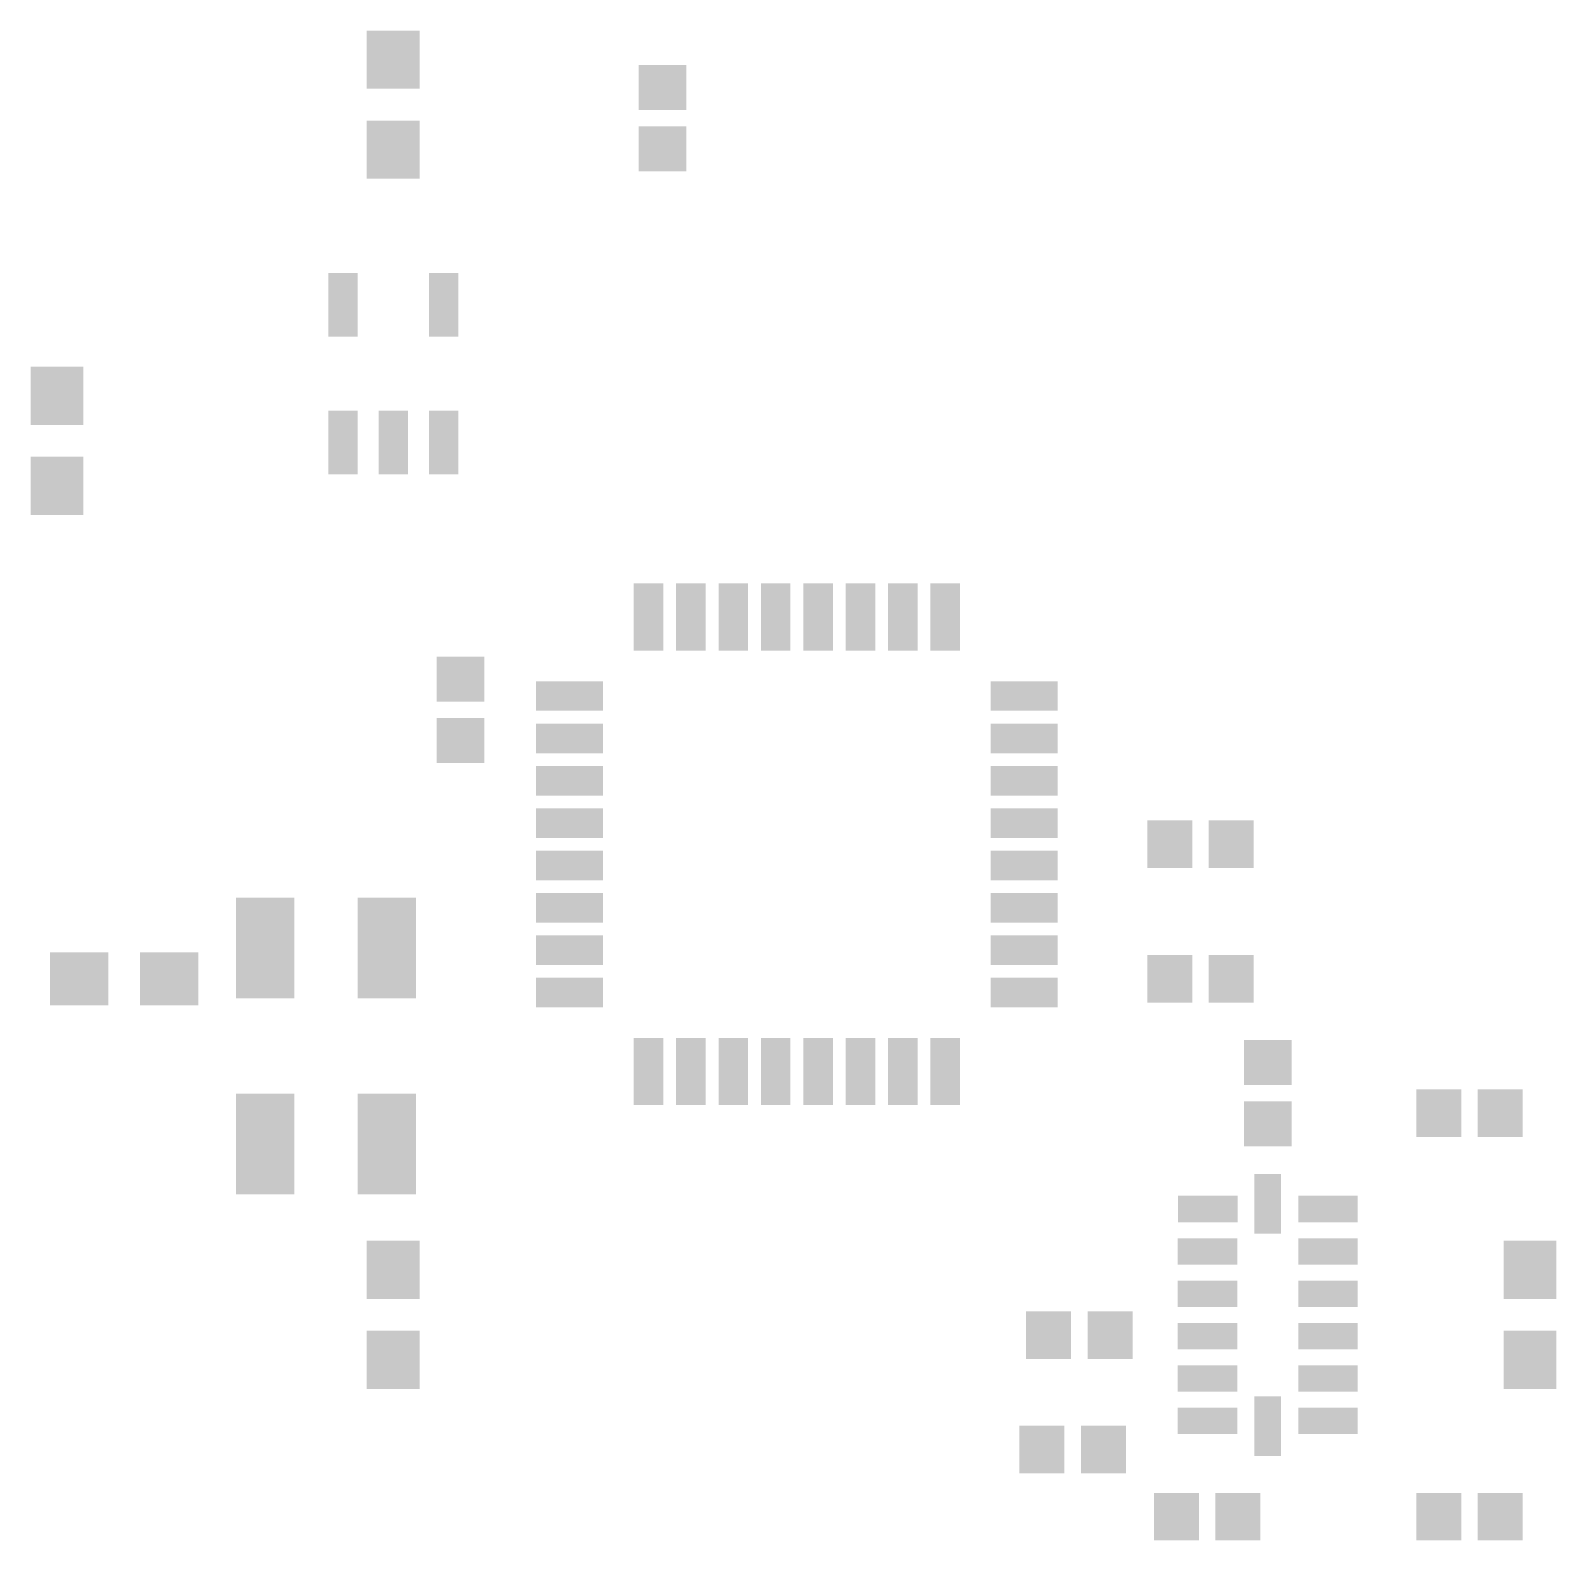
# Model space of a CAD drawing. Extents: x 2 to 30.9, y 2.1 to 30.6.
import ezdxf

# ---------------------------------------------------------------- set-up
doc = ezdxf.new("R2010")
doc.units = 0
doc.layers.add('31', color=253, linetype='CONTINUOUS')

# ---------------------------------------------------------------- blocks, each defined once
blk = doc.blocks.new('RECT')
blk.add_solid([(-0.5, -0.5), (0.5, -0.5), (-0.5, 0.5), (0.5, 0.5)])

msp = doc.modelspace()

# ---------------------------------------------------------------- block references
at = {"layer": '31', "xscale": 1.1}
for p, rotation in [((8.89, 30.06), 270), ((8.89, 28.36), 270), ((2.54, 23.71), 90), ((2.54, 22.01), 90), ((8.89, 7.2), 90), ((30.353, 7.2), 90), ((8.89, 5.5), 90), ((30.353, 5.5), 90)]:
    msp.add_blockref('RECT', p, dxfattribs=dict(at, rotation=rotation))
at = {"layer": '31'}
for p, xscale, yscale, rotation in [((13.97, 29.536), 0.85, 0.9, 90), ((13.97, 28.376), 0.85, 0.9, 90), ((10.16, 18.36), 0.85, 0.9, 90), ((10.16, 17.2), 0.85, 0.9, 90), ((6.47, 13.28), 1.9, 1.1, 90), ((8.77, 13.28), 1.9, 1.1, 90), ((25.4, 11.121), 0.85, 0.9, 90), ((6.47, 9.58), 1.9, 1.1, 90), ((8.77, 9.58), 1.9, 1.1, 90), ((25.4, 9.961), 0.85, 0.9, 90), ((25.4, 8.45), 0.5, 1.1238, 180), ((24.2695, 8.35), 0.5, 1.1238, 90), ((26.5381, 8.35), 0.5, 1.1238, 90), ((24.2619, 7.55), 0.5, 1.1238, 90), ((26.5381, 7.55), 0.5, 1.1238, 90), ((24.2619, 6.75), 0.5, 1.1238, 270), ((26.5381, 6.75), 0.5, 1.1238, 90), ((21.264, 5.969), 0.85, 0.9, 180), ((22.424, 5.969), 0.85, 0.9, 180), ((24.2619, 5.95), 0.5, 1.1238, 270), ((26.5381, 5.95), 0.5, 1.1238, 90), ((24.2619, 5.15), 0.5, 1.1238, 270), ((26.5381, 5.15), 0.5, 1.1238, 90), ((24.2619, 4.35), 0.5, 1.1238, 270), ((26.5381, 4.35), 0.5, 1.1238, 270), ((21.137, 3.81), 0.85, 0.9, 180), ((22.297, 3.81), 0.85, 0.9, 180), ((23.677, 2.54), 0.85, 0.9, 180), ((24.837, 2.54), 0.85, 0.9, 180)]:
    msp.add_blockref('RECT', p, dxfattribs=dict(at, xscale=xscale, yscale=yscale, rotation=rotation))
for p, xscale, yscale in [((7.94, 25.4301), 0.55, 1.2), ((9.84, 25.4301), 0.55, 1.2), ((7.94, 22.8299), 0.55, 1.2), ((8.89, 22.8299), 0.55, 1.2), ((9.84, 22.8299), 0.55, 1.2), ((13.71, 19.5326), 0.5588, 1.27), ((14.51, 19.5326), 0.5588, 1.27), ((15.31, 19.5326), 0.5588, 1.27), ((16.11, 19.5326), 0.5588, 1.27), ((16.91, 19.5326), 0.5588, 1.27), ((17.71, 19.5326), 0.5588, 1.27), ((18.51, 19.5326), 0.5588, 1.27), ((19.31, 19.5326), 0.5588, 1.27), ((12.2174, 18.04), 1.27, 0.5588), ((20.8026, 18.04), 1.27, 0.5588), ((12.2174, 17.24), 1.27, 0.5588), ((20.8026, 17.24), 1.27, 0.5588), ((12.2174, 16.44), 1.27, 0.5588), ((20.8026, 16.44), 1.27, 0.5588), ((12.2174, 15.64), 1.27, 0.5588), ((20.8026, 15.64), 1.27, 0.5588), ((23.55, 15.24), 0.85, 0.9), ((24.71, 15.24), 0.85, 0.9), ((12.2174, 14.84), 1.27, 0.5588), ((20.8026, 14.84), 1.27, 0.5588), ((12.2174, 14.04), 1.27, 0.5588), ((20.8026, 14.04), 1.27, 0.5588), ((12.2174, 13.24), 1.27, 0.5588), ((20.8026, 13.24), 1.27, 0.5588), ((23.55, 12.7), 0.85, 0.9), ((24.71, 12.7), 0.85, 0.9), ((12.2174, 12.44), 1.27, 0.5588), ((20.8026, 12.44), 1.27, 0.5588), ((13.71, 10.9474), 0.5588, 1.27), ((14.51, 10.9474), 0.5588, 1.27), ((15.31, 10.9474), 0.5588, 1.27), ((16.11, 10.9474), 0.5588, 1.27), ((16.91, 10.9474), 0.5588, 1.27), ((17.71, 10.9474), 0.5588, 1.27), ((18.51, 10.9474), 0.5588, 1.27), ((19.31, 10.9474), 0.5588, 1.27), ((28.63, 10.16), 0.85, 0.9), ((29.79, 10.16), 0.85, 0.9), ((25.4, 4.25), 0.5, 1.1238), ((28.63, 2.54), 0.85, 0.9), ((29.79, 2.54), 0.85, 0.9)]:
    msp.add_blockref('RECT', p, dxfattribs=dict(at, xscale=xscale, yscale=yscale))
at = {"layer": '31', "xscale": 1.1}
for p in [(2.96, 12.7), (4.66, 12.7)]:
    msp.add_blockref('RECT', p, dxfattribs=at)

doc.saveas('drawing.dxf')
